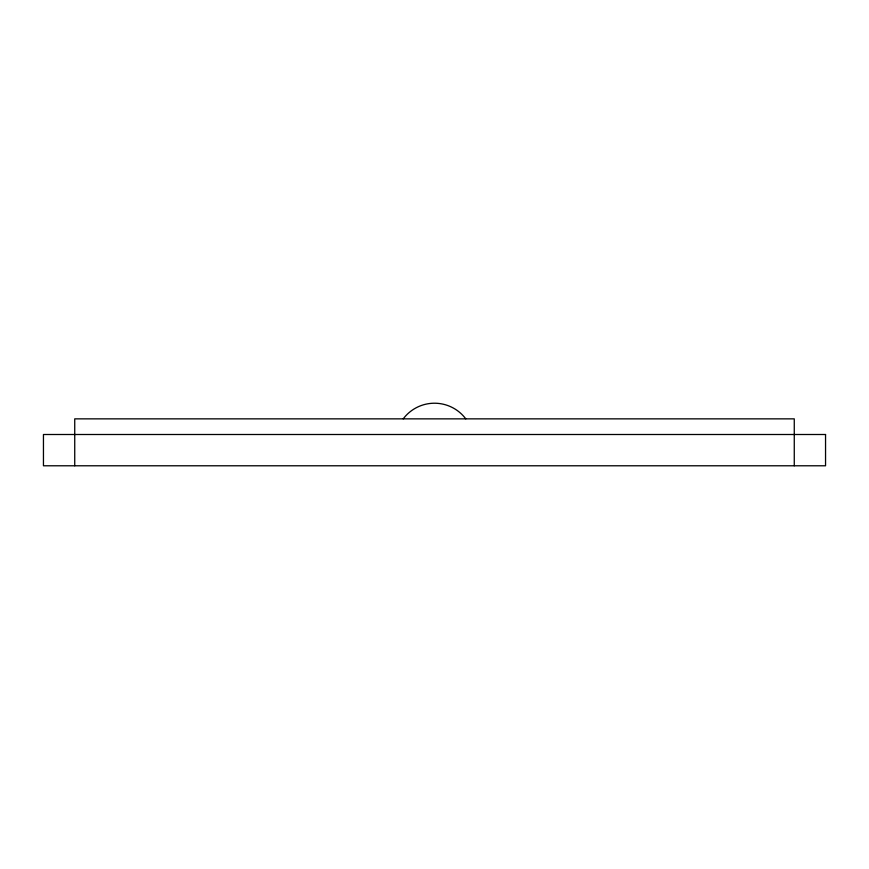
<?xml version="1.0" encoding="UTF-8"?>
<svg xmlns="http://www.w3.org/2000/svg" width="869" height="869" viewBox="0 0 869 869"><rect width="100%" height="100%" fill="white"/><g stroke="black" fill="none" stroke-linecap="round" stroke-linejoin="round"><path stroke-width="1.3" d="M794.266 465.784L794.266 418.858L74.734 418.858L74.734 465.784M403.216 418.858A39.105 39.105 0 0 1 465.784 418.858M825.55 434.5L43.45 434.5L43.45 465.784L825.55 465.784L825.55 434.5"/></g></svg>
